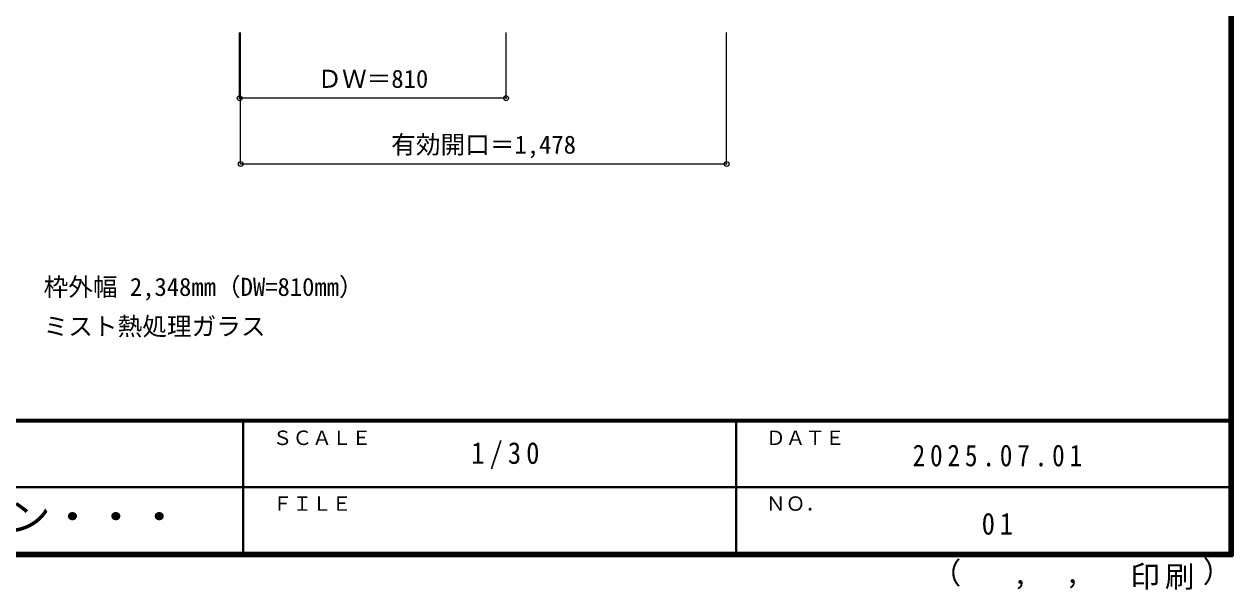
# Model space of a CAD drawing. Units: millimetres, scale not verified. Extents: x -6000 to 5700, y -4307 to 4260.
# Drawn here: x 2024 to 5700, y -4307 to -2588 of the extents above; entities that cross this region are included whole.
import ezdxf
from ezdxf.enums import TextEntityAlignment as Align

# ---------------------------------------------------------------- set-up
doc = ezdxf.new("R2010")
doc.units = ezdxf.units.MM
doc.header["$LTSCALE"] = 30
doc.header["$PDMODE"] = 32
doc.header["$PDSIZE"] = 15
doc.layers.add('0-A_文字', color=7, linetype='Continuous')
doc.layers.add('F-A_文字', color=7, linetype='Continuous')
doc.layers.add('0-B_寸法', color=7, linetype='Continuous', lineweight=9)
doc.layers.add('F-1_枠', color=6, linetype='Continuous', lineweight=40)
doc.styles.add('ＭＳ ゴシック', font='')
doc.styles.get('ＭＳ ゴシック').set_extended_font_data('MS Gothic')

msp = doc.modelspace()

# ---------------------------------------------------------------- linework, layer by layer
at = {"layer": '0-B_寸法', "color": 4}
for p, q in [((2679.67, -2812.5), (2679.67, -2612.5)), ((2682.67, -3012.5), (2682.67, -2612.5)), ((3489.67, -2812.5), (3489.67, -2612.5)), ((4160.67, -3012.5), (4160.67, -2612.5)), ((3489.67, -2812.5), (2679.67, -2812.5)), ((2682.67, -3012.5), (4160.67, -3012.5))]:
    msp.add_line(p, q, dxfattribs=at)
at = {"layer": '0-B_寸法'}
for p in [(2679.67, -2812.5), (3489.67, -2812.5), (2682.67, -3012.5), (4160.67, -3012.5)]:
    msp.add_point(p, dxfattribs=at)
at = {"layer": 'F-1_枠'}
for p, q in [((5690, 4175), (5690, -4205)), ((5695, 4175), (5695, -4205)), ((5700, 4175), (5700, -4205)), ((5700, -3790), (-6000, -3790)), ((5700, -3795), (-6000, -3795)), ((2690, -3795), (2690, -4195)), ((4190, -3795), (4190, -4195)), ((-150, -3995), (5690, -3995.01)), ((5700, -4195), (-6000, -4195)), ((5700, -4200), (-6000, -4200)), ((5700, -4205), (-6000, -4205))]:
    msp.add_line(p, q, dxfattribs=at)

# ---------------------------------------------------------------- texts
at = {"layer": '0-A_文字', "style": 'ＭＳ ゴシック'}
for s, p in [('枠外幅 2,348mm（DW=810mm）', (2083.33, -3430)), ('ミスト熱処理ガラス', (2083.33, -3550))]:
    msp.add_text(s, height=54.99, dxfattribs=at).set_placement(p, align=Align.BOTTOM_LEFT)
at = {"layer": '0-B_寸法', "style": 'ＭＳ ゴシック'}
for s, p in [('ＤＷ＝810', (2915.92, -2797.5)), ('有効開口＝1,478', (3140.42, -2997.5))]:
    msp.add_text(s, height=54.99, dxfattribs=at).set_placement(p, align=Align.BOTTOM_LEFT)
at = {"layer": 'F-A_文字', "style": 'ＭＳ ゴシック'}
for s, height, p in [('ＳＣＡＬＥ', 43.99, (2780, -3880)), ('ＤＡＴＥ', 43.99, (4280, -3880)), ('ＦＩＬＥ', 43.99, (2780, -4080)), ('ＮＯ．', 43.99, (4280, -4080)), ('（', 65.98, (4784.03, -4308.31)), ('）', 65.98, (5608.4, -4304.13)), (',', 65.98, (5031.28, -4308.31)), (',', 65.98, (5190.2, -4305.53))]:
    msp.add_text(s, height=height, dxfattribs=at).set_placement(p, align=Align.BOTTOM_LEFT)
at = {"layer": 'F-A_文字', "style": 'ＭＳ ゴシック', "width": 1.1}
msp.add_text('ウッドワン・・・', height=87.98, dxfattribs=at).set_placement((1445, -4155), align=Align.BOTTOM_LEFT)
at = {"layer": 'F-A_文字', "char_height": 65.98, "attachment_point": 7, "style": 'ＭＳ ゴシック'}
for s, insert in [('\\T1.38;\\W0.9;1/30', (3383.75, -3940)), ('\\T1.39;\\W0.85;2025.07.01', (4726.25, -3932.5)), ('\\T1.36;\\W0.9;01', (4936.25, -4140)), ('\\T1.17;印刷', (5388.15, -4306.92))]:
    msp.add_mtext(s, dxfattribs=dict(at, insert=insert))

doc.saveas('drawing.dxf')
